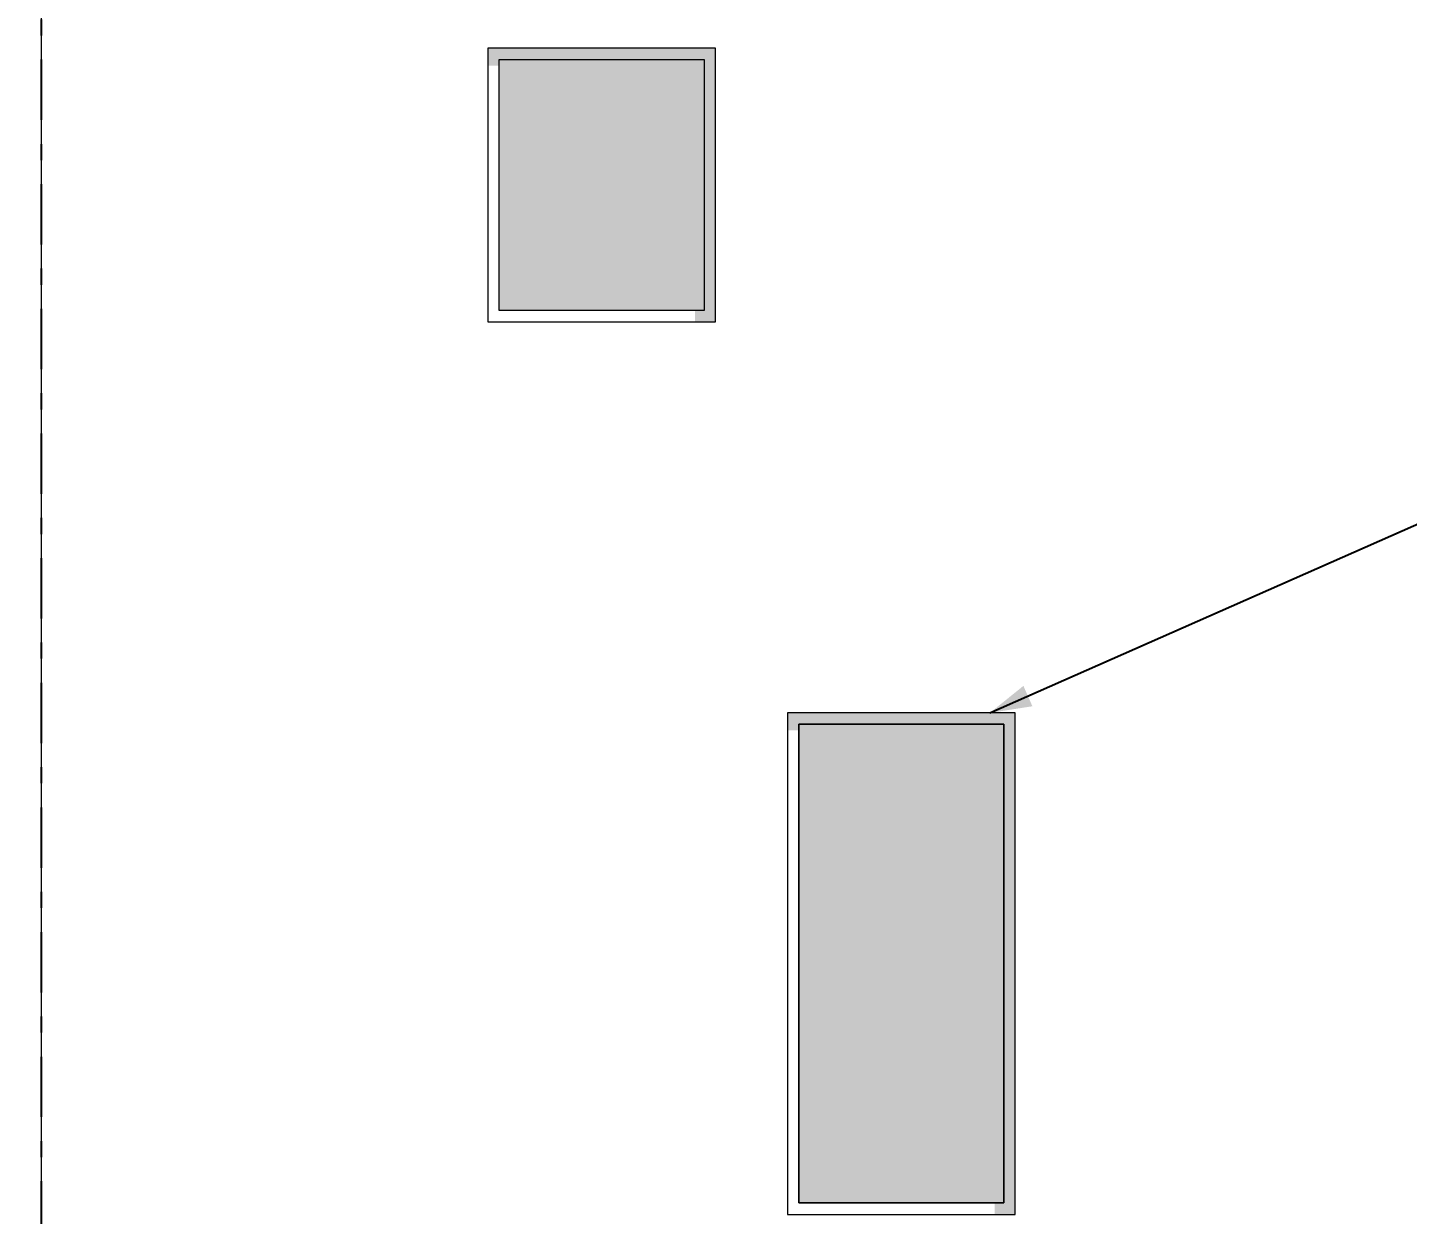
# Model space of a CAD drawing. Header units: millimetres. Extents: x 318905 to 439572, y -5133 to 105868.
# Drawn here: x 399521 to 405576, y 0 to 5206 of the extents above; entities that cross this region are included whole.
import ezdxf

# ---------------------------------------------------------------- set-up
doc = ezdxf.new("R2010")
doc.units = ezdxf.units.MM
doc.header["$MEASUREMENT"] = 0
doc.linetypes.add('Tiretet', pattern=[546.805537, 264.583325, -105.833328, 70.555556, -105.833328])
for name, color, linetype, lineweight in [('0_Stylo_No__1', 7, 'Continuous', 5), ('0_Stylo_No__98', 154, 'Continuous', 0), ('2D -  Dessin général_Stylo_No__1', 7, 'Continuous', 5), ('2D -  Dessin général_Stylo_No__141', 1, 'Continuous', 25), ('2D - Dessin général_Stylo_No__1', 7, 'Continuous', 5), ('INTI_Etiquettes_Stylo_No__1', 7, 'Continuous', 5)]:
    doc.layers.add(name, color=color, linetype=linetype, lineweight=lineweight)
doc.layers.add('2D - Dessin général_Stylo_No__81', color=7, linetype='Continuous', lineweight=13, true_color=0x6a6a6a)
doc.styles.add('STYLE_GENERE_3', font='')
doc.styles.get('STYLE_GENERE_3').set_extended_font_data('Arial')
doc.dimstyles.new('STYLE_GENERE__1', dxfattribs={"dimtxt": 200, "dimasz": 142.5, "dimexe": 0.18, "dimexo": 500, "dimgap": 0.09, "dimtad": 0, "dimtih": 1, "dimtoh": 1, "dimlfac": 0.001, "dimzin": 0, "dimdsep": 46, "dimtxsty": 'STYLE_GENERE_3', "dimblk": 'ARROWHEAD_6', "dimblk1": 'ARROWHEAD_6', "dimblk2": 'ARROWHEAD_6', "dimcen": 0.09, "dimclrd": 154, "dimclre": 154, "dimclrt": 154, "dimazin": 0, "dimtfac": 1, "dimtdec": 4, "dimtmove": 0, "dimatfit": 3, "dimfxl": 0, "dimtolj": 1, "dimtzin": 0, "dimarcsym": 0})
doc.dimstyles.new('STYLE_GENERE__3', dxfattribs={"dimtxt": 0.18, "dimasz": 182.4, "dimexe": 0.18, "dimexo": 0.0625, "dimgap": 0.09, "dimtad": 0, "dimtih": 1, "dimtoh": 1, "dimdec": 4, "dimzin": 0, "dimdsep": 46, "dimcen": 0.09, "dimadec": 0, "dimazin": 0, "dimtfac": 1, "dimtdec": 4, "dimtmove": 0, "dimatfit": 3, "dimldrblk": 'ARROWHEAD_5', "dimfxl": 0, "dimtolj": 1, "dimtzin": 0, "dimarcsym": 0})

# ---------------------------------------------------------------- blocks, each defined once
blk = doc.blocks.new('*D131')
at = {"layer": '0_Stylo_No__98', "linetype": 'Continuous'}
for p, q in [((408157.7, 7559.5), (408007.7, 7709.5)), ((408082.7, 7634.5), (408082.7, 7747)), ((408223.3, 7634.5), (407582.7, 7634.5)), ((408082.7, 3678.3), (408082.7, 7634.5)), ((408082.7, -552.4), (408082.7, 3403.7)), ((408007.7, -477.4), (408157.7, -627.4)), ((408582.7, -552.4), (407942.1, -552.4)), ((408082.7, -664.9), (408082.7, -552.4))]:
    blk.add_line(p, q, dxfattribs=at)
at = {"layer": '0_Stylo_No__98', "insert": (407815.8, 3441), "char_height": 200, "attachment_point": 7, "style": 'STYLE_GENERE_3'}
blk.add_mtext('\\A1;{\\pql;\\fArial|b0|i0|c0|p34;8,19}', dxfattribs=at)
blk = doc.blocks.new('ARROWHEAD_6')
at = {"color": 0, "linetype": 'Continuous', "lineweight": 0}
for p, q in [((-0.5, -0.5), (0.5, 0.5)), ((0, 0), (-1, 0))]:
    blk.add_line(p, q, dxfattribs=at)
blk = doc.blocks.new('ARROWHEAD_5')
at = {"linetype": 'Continuous', "lineweight": 0}
blk.add_hatch(color=0, dxfattribs=at).paths.add_polyline_path([(-1, 0.2679), (0, 0), (-1, -0.2679)])
at = {"color": 0, "linetype": 'Continuous', "lineweight": 0}
blk.add_line((0, 0), (-1, 0), dxfattribs=at)

msp = doc.modelspace()

# ---------------------------------------------------------------- hatches: boundary and pattern name
at = {"layer": '2D - Dessin général_Stylo_No__81', "linetype": 'Continuous', "lineweight": 0, "true_color": 0x1a1a1a}
for points in [[(401540.096, 5115.835), (401540.096, 5038.692), (402449.848, 5038.692), (402449.848, 3914.863), (402540.096, 3914.863), (402540.096, 5115.835)], [(402855.373, 2199.94), (402855.373, 2122.797), (403765.125, 2122.797), (403765.125, -0.06), (403855.373, -0.06), (403855.373, 2199.94)]]:
    msp.add_hatch(color=179, dxfattribs=at).paths.add_polyline_path(points)
at = {"layer": '2D - Dessin général_Stylo_No__81', "linetype": 'Continuous', "lineweight": 0, "true_color": 0x0a0a0a}
for points in [[(401590.096, 3964.863), (401590.096, 5066.11), (402490.096, 5066.11), (402490.096, 3964.863)], [(402905.424, 50), (402905.424, 2150), (403805.373, 2150), (403805.373, 50)]]:
    msp.add_hatch(color=168, dxfattribs=at).paths.add_polyline_path(points)

# ---------------------------------------------------------------- linework, layer by layer
at = {"layer": '0_Stylo_No__1', "linetype": 'Continuous'}
msp.add_line((399580.559, 7634.492), (399580.559, -666.604), dxfattribs=at)
at = {"layer": '2D -  Dessin général_Stylo_No__1', "linetype": 'Continuous', "flags": 128}
for points in [[(402540.096, 5115.835), (401540.096, 5115.835), (401540.096, 3914.863), (402540.096, 3914.863)], [(403855.373, 2199.94), (402855.373, 2199.94), (402855.373, -0.06), (403855.373, -0.06)], [(403805.373, 2150), (402905.424, 2150), (402905.424, 50), (403805.373, 50)]]:
    msp.add_lwpolyline(points, close=True, dxfattribs=at)
at = {"layer": '2D -  Dessin général_Stylo_No__141', "linetype": 'Tiretet', "flags": 128}
msp.add_lwpolyline([(399582.632, -666.568), (399582.632, 9051.172)], dxfattribs=at)
at = {"layer": '2D - Dessin général_Stylo_No__1', "linetype": 'Continuous', "flags": 128}
for points in [[(401590.096, 3964.863), (401590.096, 5066.11), (402490.096, 5066.11), (402490.096, 3964.863)], [(402905.424, 50), (402905.424, 2150), (403805.373, 2150), (403805.373, 50)]]:
    msp.add_lwpolyline(points, close=True, dxfattribs=at)

# ---------------------------------------------------------------- dimensions: what is measured, and where the dimension line sits
at = {"color": 154, "linetype": 'Continuous', "lineweight": 0}
dim = msp.add_linear_dim(base=(408082.725, 7634.463), p1=(408761.305, -552.434), p2=(391104.519, 7634.463), angle=90, dimstyle='STYLE_GENERE__1', dxfattribs=at)
dim.commit()
dim.dimension.update_dxf_attribs({"geometry": '*D131', "text_midpoint": (408110.923, 3541.014), "dimtype": 160})

# ---------------------------------------------------------------- leaders
at = {"layer": 'INTI_Etiquettes_Stylo_No__1', "linetype": 'Continuous', "annotation_type": 0, "has_hookline": 1, "hookline_direction": 0, "text_width": 2801.194}
msp.add_leader([(403743.84, 2199.94), (408279.637, 4204.288), (408819.547, 4204.288)], dimstyle='STYLE_GENERE__3', dxfattribs=at)

doc.saveas('drawing.dxf')
